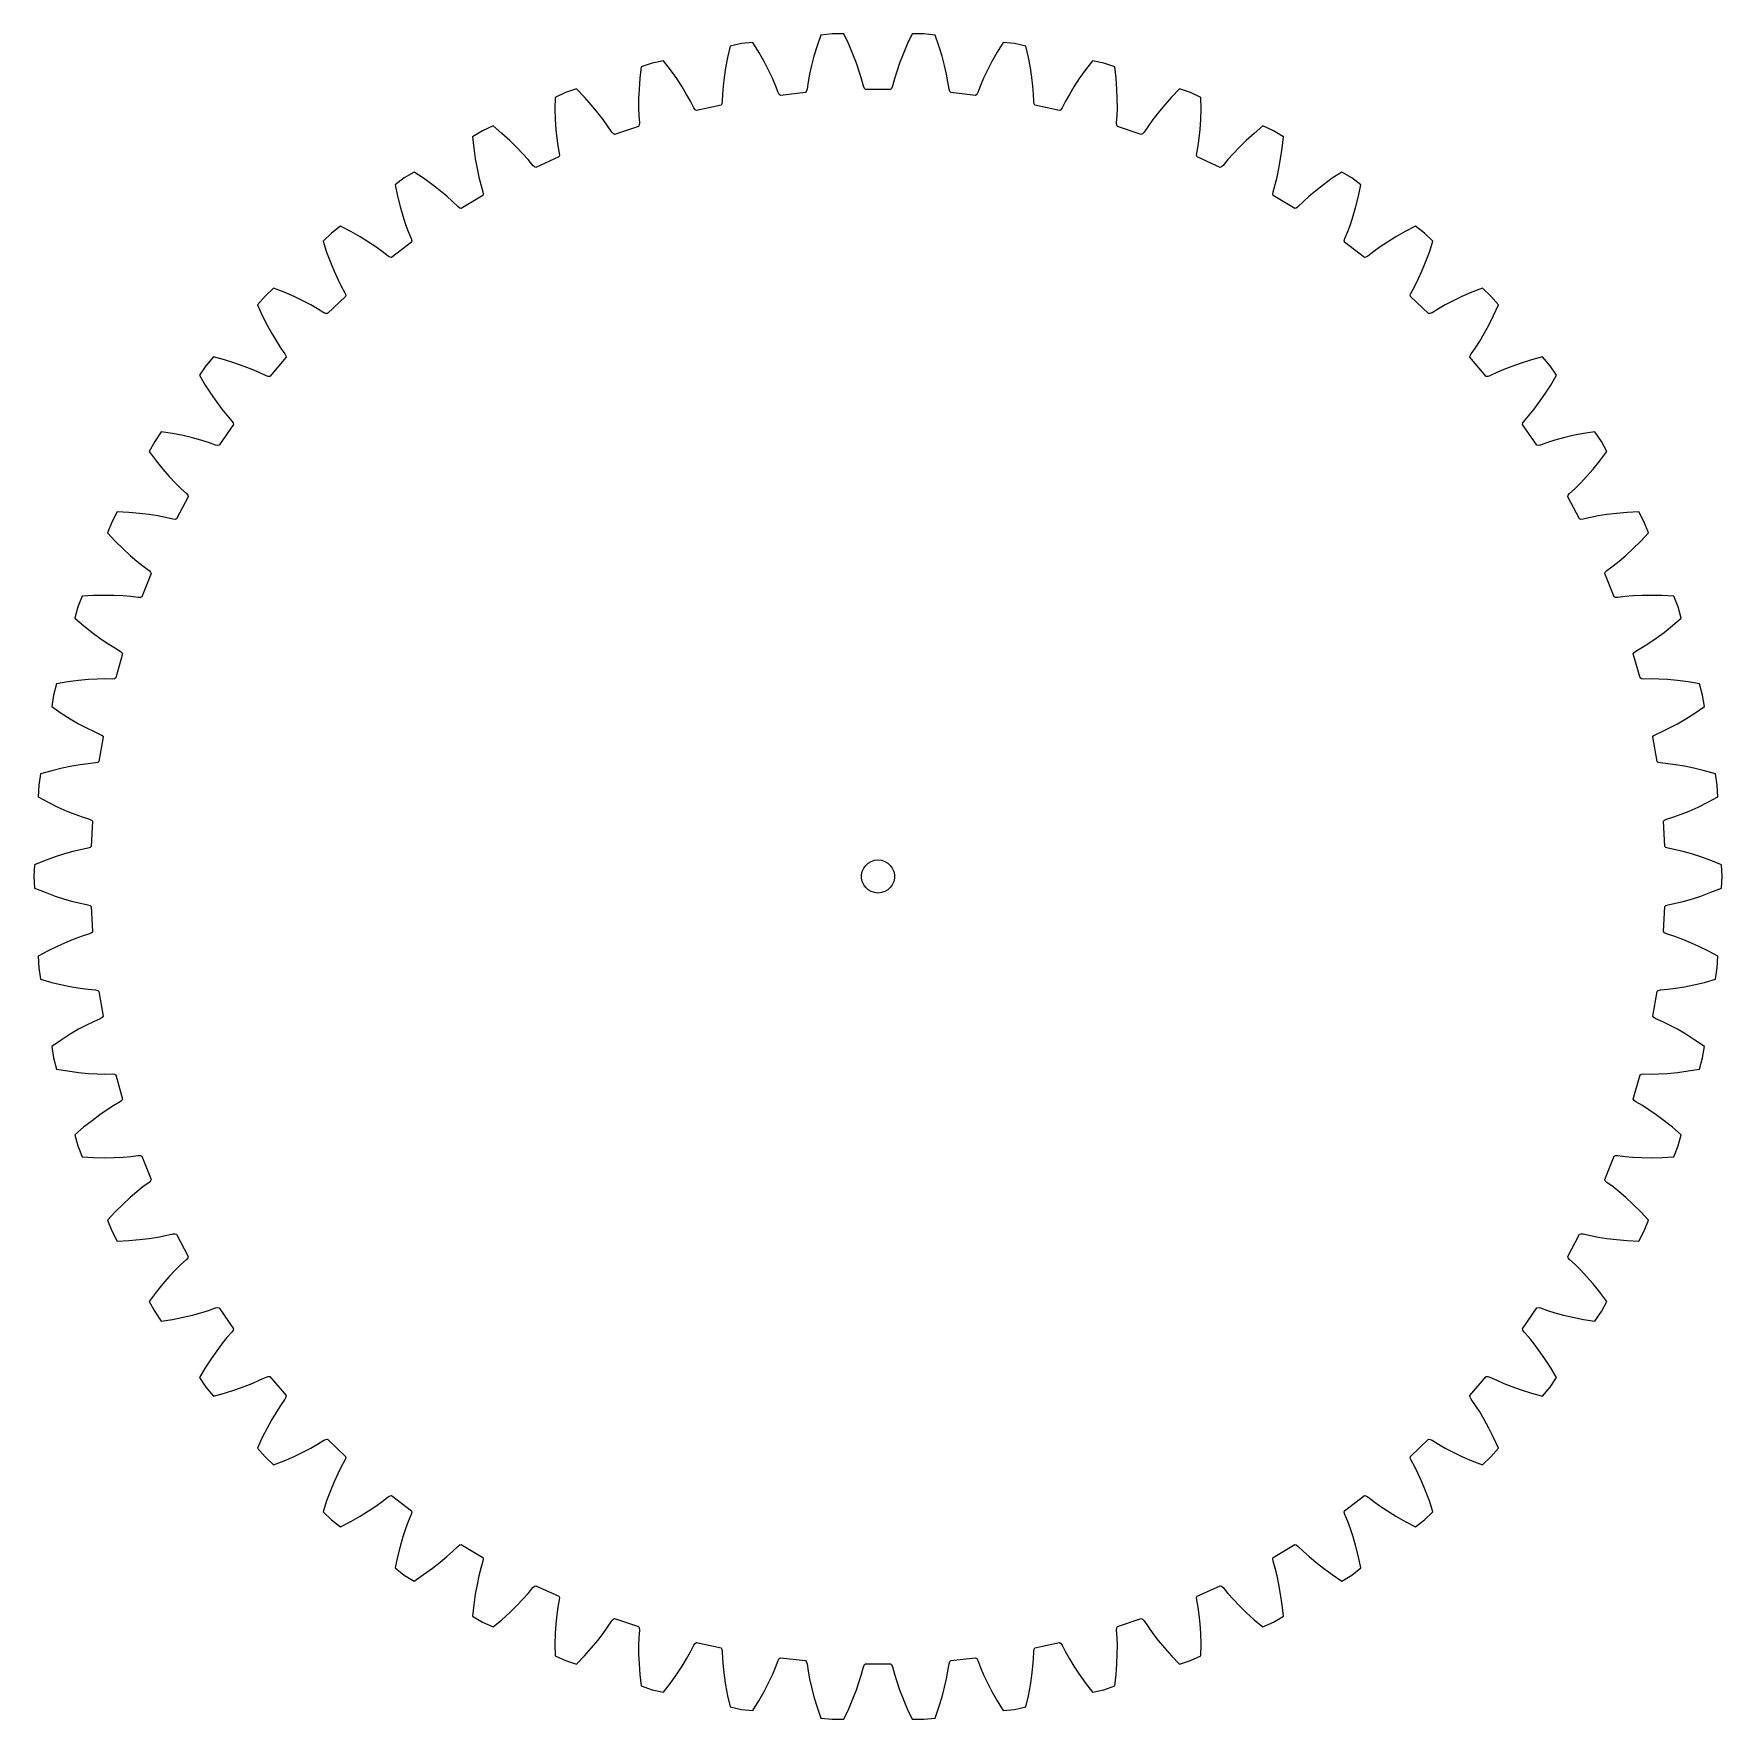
# Model space of a CAD drawing. Extents: x 0 to 153, y 0 to 153.
import ezdxf

# ---------------------------------------------------------------- set-up
doc = ezdxf.new("R2010")
doc.units = 0

msp = doc.modelspace()

# ---------------------------------------------------------------- linework, layer by layer
for p, q in [((63.01, 151.44), (62.78, 150.43)), ((64.04, 151.67), (63.01, 151.44)), ((65.08, 151.78), (64.04, 151.67)), ((65.62, 150.9), (65.08, 151.78)), ((70.88, 151.47), (70.6, 150.53)), ((71.21, 152.45), (70.88, 151.47)), ((72.26, 152.56), (71.21, 152.45)), ((73.31, 152.56), (72.26, 152.56)), ((73.75, 151.62), (73.31, 152.56)), ((74.13, 150.73), (73.75, 151.62)), ((79.04, 151.62), (78.66, 150.73)), ((79.48, 152.56), (79.04, 151.62)), ((80.53, 152.56), (79.48, 152.56)), ((81.57, 152.45), (80.53, 152.56)), ((81.91, 151.47), (81.57, 152.45)), ((82.19, 150.53), (81.91, 151.47)), ((87.71, 151.78), (87.17, 150.9)), ((88.75, 151.67), (87.71, 151.78)), ((89.78, 151.44), (88.75, 151.67)), ((90.01, 150.43), (89.78, 151.44)), ((55.96, 149.89), (54.96, 149.56)), ((56.98, 150.12), (55.96, 149.89)), ((57.61, 149.29), (56.98, 150.12)), ((62.78, 150.43), (62.6, 149.47)), ((66.09, 150.04), (65.62, 150.9)), ((66.5, 149.26), (66.09, 150.04)), ((70.6, 150.53), (70.37, 149.68)), ((74.45, 149.9), (74.13, 150.73)), ((74.7, 149.15), (74.45, 149.9)), ((78.34, 149.9), (78.09, 149.15)), ((78.66, 150.73), (78.34, 149.9)), ((82.42, 149.68), (82.19, 150.53)), ((86.69, 150.04), (86.29, 149.26)), ((87.17, 150.9), (86.69, 150.04)), ((90.19, 149.47), (90.01, 150.43)), ((95.81, 150.12), (95.17, 149.29)), ((96.83, 149.89), (95.81, 150.12)), ((97.83, 149.56), (96.83, 149.89)), ((54.84, 148.53), (54.77, 147.55)), ((54.96, 149.56), (54.84, 148.53)), ((58.18, 148.5), (57.61, 149.29)), ((58.67, 147.76), (58.18, 148.5)), ((62.47, 148.6), (62.38, 147.81)), ((62.6, 149.47), (62.47, 148.6)), ((66.84, 148.54), (66.5, 149.26)), ((67.11, 147.89), (66.84, 148.54)), ((70.07, 148.21), (69.97, 147.54)), ((70.2, 148.9), (70.07, 148.21)), ((70.37, 149.68), (70.2, 148.9)), ((74.91, 148.48), (74.7, 149.15)), ((75.08, 147.82), (74.91, 148.48)), ((77.88, 148.48), (77.71, 147.82)), ((78.09, 149.15), (77.88, 148.48)), ((82.59, 148.9), (82.42, 149.68)), ((82.72, 148.21), (82.59, 148.9)), ((82.82, 147.54), (82.72, 148.21)), ((85.95, 148.54), (85.68, 147.89)), ((86.29, 149.26), (85.95, 148.54)), ((90.32, 148.6), (90.19, 149.47)), ((90.41, 147.81), (90.32, 148.6)), ((94.61, 148.5), (94.12, 147.76)), ((95.17, 149.29), (94.61, 148.5)), ((97.94, 148.53), (97.83, 149.56)), ((98.02, 147.55), (97.94, 148.53)), ((47.17, 146.81), (47.16, 145.77)), ((48.12, 147.25), (47.17, 146.81)), ((49.11, 147.59), (48.12, 147.25)), ((49.83, 146.84), (49.11, 147.59)), ((50.48, 146.11), (49.83, 146.84)), ((54.77, 147.55), (54.73, 146.67)), ((59.08, 147.08), (58.67, 147.76)), ((59.42, 146.47), (59.08, 147.08)), ((62.33, 147.11), (62.3, 146.43)), ((62.38, 147.81), (62.33, 147.11)), ((67.35, 147.25), (67.11, 147.89)), ((67.46, 147.07), (67.35, 147.25)), ((67.56, 146.99), (67.46, 147.07)), ((69.82, 147.24), (67.56, 146.99)), ((69.9, 147.34), (69.82, 147.24)), ((69.97, 147.54), (69.9, 147.34)), ((75.16, 147.62), (75.08, 147.82)), ((75.26, 147.53), (75.16, 147.62)), ((77.53, 147.53), (75.26, 147.53)), ((77.62, 147.62), (77.53, 147.53)), ((77.71, 147.82), (77.62, 147.62)), ((82.88, 147.34), (82.82, 147.54)), ((82.97, 147.24), (82.88, 147.34)), ((85.23, 146.99), (82.97, 147.24)), ((85.33, 147.07), (85.23, 146.99)), ((85.43, 147.25), (85.33, 147.07)), ((85.68, 147.89), (85.43, 147.25)), ((90.46, 147.11), (90.41, 147.81)), ((90.49, 146.43), (90.46, 147.11)), ((93.71, 147.08), (93.37, 146.47)), ((94.12, 147.76), (93.71, 147.08)), ((98.05, 146.67), (98.02, 147.55)), ((102.96, 146.84), (102.31, 146.11)), ((103.68, 147.59), (102.96, 146.84)), ((104.67, 147.25), (103.68, 147.59)), ((105.62, 146.81), (104.67, 147.25)), ((105.63, 145.77), (105.62, 146.81)), ((47.16, 145.77), (47.19, 144.8)), ((51.04, 145.42), (50.48, 146.11)), ((51.53, 144.79), (51.04, 145.42)), ((54.73, 146.67), (54.73, 145.87)), ((54.73, 145.87), (54.75, 145.17)), ((54.75, 145.17), (54.8, 144.49)), ((59.73, 145.86), (59.42, 146.47)), ((59.86, 145.69), (59.73, 145.86)), ((59.97, 145.62), (59.86, 145.69)), ((62.19, 146.11), (59.97, 145.62)), ((62.26, 146.22), (62.19, 146.11)), ((62.3, 146.43), (62.26, 146.22)), ((90.53, 146.22), (90.49, 146.43)), ((90.6, 146.11), (90.53, 146.22)), ((92.82, 145.62), (90.6, 146.11)), ((92.93, 145.69), (92.82, 145.62)), ((93.05, 145.86), (92.93, 145.69)), ((93.37, 146.47), (93.05, 145.86)), ((97.99, 144.49), (98.04, 145.17)), ((98.04, 145.17), (98.06, 145.87)), ((98.06, 145.87), (98.05, 146.67)), ((101.75, 145.42), (101.26, 144.79)), ((102.31, 146.11), (101.75, 145.42)), ((105.6, 144.8), (105.63, 145.77)), ((40.61, 143.78), (39.71, 143.24)), ((41.56, 144.22), (40.61, 143.78)), ((42.36, 143.55), (41.56, 144.22)), ((47.19, 144.8), (47.25, 143.91)), ((47.25, 143.91), (47.33, 143.12)), ((51.93, 144.22), (51.53, 144.79)), ((52.31, 143.65), (51.93, 144.22)), ((52.45, 143.5), (52.31, 143.65)), ((54.72, 144.17), (52.56, 143.44)), ((54.78, 144.28), (54.72, 144.17)), ((54.8, 144.49), (54.78, 144.28)), ((98.01, 144.28), (97.99, 144.49)), ((98.07, 144.17), (98.01, 144.28)), ((100.22, 143.44), (98.07, 144.17)), ((100.48, 143.65), (100.34, 143.5)), ((100.86, 144.22), (100.48, 143.65)), ((101.26, 144.79), (100.86, 144.22)), ((105.46, 143.12), (105.54, 143.91)), ((105.54, 143.91), (105.6, 144.8)), ((111.23, 144.22), (110.43, 143.55)), ((112.18, 143.78), (111.23, 144.22)), ((113.08, 143.24), (112.18, 143.78)), ((39.71, 143.24), (39.82, 142.2)), ((39.82, 142.2), (39.95, 141.24)), ((43.08, 142.89), (42.36, 143.55)), ((43.72, 142.28), (43.08, 142.89)), ((44.26, 141.7), (43.72, 142.28)), ((47.33, 143.12), (47.43, 142.43)), ((47.43, 142.43), (47.55, 141.76)), ((52.56, 143.44), (52.45, 143.5)), ((100.34, 143.5), (100.22, 143.44)), ((105.24, 141.76), (105.36, 142.43)), ((105.36, 142.43), (105.46, 143.12)), ((109.07, 142.28), (108.52, 141.7)), ((109.71, 142.89), (109.07, 142.28)), ((110.43, 143.55), (109.71, 142.89)), ((112.83, 141.24), (112.97, 142.2)), ((112.97, 142.2), (113.08, 143.24)), ((39.95, 141.24), (40.11, 140.37)), ((44.73, 141.18), (44.26, 141.7)), ((45.17, 140.65), (44.73, 141.18)), ((45.32, 140.51), (45.17, 140.65)), ((47.51, 141.43), (45.44, 140.47)), ((47.56, 141.55), (47.51, 141.43)), ((47.55, 141.76), (47.56, 141.55)), ((105.23, 141.55), (105.24, 141.76)), ((105.28, 141.43), (105.23, 141.55)), ((107.35, 140.47), (105.28, 141.43)), ((107.62, 140.65), (107.47, 140.51)), ((108.06, 141.18), (107.62, 140.65)), ((108.52, 141.7), (108.06, 141.18)), ((112.68, 140.37), (112.83, 141.24)), ((33.52, 139.51), (32.69, 138.88)), ((34.42, 140.05), (33.52, 139.51)), ((35.28, 139.48), (34.42, 140.05)), ((36.07, 138.9), (35.28, 139.48)), ((40.11, 140.37), (40.28, 139.59)), ((40.28, 139.59), (40.45, 138.91)), ((45.44, 140.47), (45.32, 140.51)), ((107.47, 140.51), (107.35, 140.47)), ((112.34, 138.91), (112.51, 139.59)), ((112.51, 139.59), (112.68, 140.37)), ((117.5, 139.48), (116.71, 138.9)), ((118.37, 140.05), (117.5, 139.48)), ((119.27, 139.51), (118.37, 140.05)), ((120.1, 138.88), (119.27, 139.51)), ((32.69, 138.88), (32.91, 137.86)), ((32.91, 137.86), (33.15, 136.92)), ((36.77, 138.36), (36.07, 138.9)), ((37.38, 137.85), (36.77, 138.36)), ((37.9, 137.37), (37.38, 137.85)), ((40.64, 137.92), (38.68, 136.75)), ((40.45, 138.91), (40.64, 138.25)), ((40.64, 138.25), (40.67, 138.05)), ((40.67, 138.05), (40.64, 137.92)), ((112.12, 138.05), (112.15, 138.25)), ((112.15, 137.92), (112.12, 138.05)), ((112.15, 138.25), (112.34, 138.91)), ((114.1, 136.75), (112.15, 137.92)), ((115.41, 137.85), (114.89, 137.37)), ((116.02, 138.36), (115.41, 137.85)), ((116.71, 138.9), (116.02, 138.36)), ((119.64, 136.92), (119.88, 137.86)), ((119.88, 137.86), (120.1, 138.88)), ((33.15, 136.92), (33.39, 136.07)), ((33.39, 136.07), (33.64, 135.31)), ((38.39, 136.9), (37.9, 137.37)), ((38.56, 136.78), (38.39, 136.9)), ((38.68, 136.75), (38.56, 136.78)), ((114.23, 136.78), (114.1, 136.75)), ((114.4, 136.9), (114.23, 136.78)), ((114.89, 137.37), (114.4, 136.9)), ((119.15, 135.31), (119.4, 136.07)), ((119.4, 136.07), (119.64, 136.92)), ((26.94, 134.51), (26.18, 133.79)), ((27.77, 135.14), (26.94, 134.51)), ((28.69, 134.66), (27.77, 135.14)), ((29.54, 134.18), (28.69, 134.66)), ((33.64, 135.31), (33.89, 134.66)), ((33.89, 134.66), (34.15, 134.02)), ((118.64, 134.02), (118.9, 134.66)), ((118.9, 134.66), (119.15, 135.31)), ((124.1, 134.66), (123.25, 134.18)), ((125.02, 135.14), (124.1, 134.66)), ((125.85, 134.51), (125.02, 135.14)), ((126.61, 133.79), (125.85, 134.51)), ((26.18, 133.79), (26.5, 132.8)), ((30.29, 133.71), (29.54, 134.18)), ((30.95, 133.27), (30.29, 133.71)), ((31.52, 132.85), (30.95, 133.27)), ((34.18, 133.69), (32.37, 132.32)), ((34.15, 134.02), (34.2, 133.82)), ((34.2, 133.82), (34.18, 133.69)), ((118.59, 133.82), (118.64, 134.02)), ((118.61, 133.69), (118.59, 133.82)), ((120.42, 132.32), (118.61, 133.69)), ((121.84, 133.27), (121.27, 132.85)), ((122.5, 133.71), (121.84, 133.27)), ((123.25, 134.18), (122.5, 133.71)), ((126.29, 132.8), (126.61, 133.79)), ((26.5, 132.8), (26.84, 131.89)), ((26.84, 131.89), (27.18, 131.07)), ((32.06, 132.43), (31.52, 132.85)), ((32.24, 132.33), (32.06, 132.43)), ((32.37, 132.32), (32.24, 132.33)), ((120.55, 132.33), (120.42, 132.32)), ((120.73, 132.43), (120.55, 132.33)), ((121.27, 132.85), (120.73, 132.43)), ((125.61, 131.07), (125.95, 131.89)), ((125.95, 131.89), (126.29, 132.8)), ((27.18, 131.07), (27.51, 130.35)), ((27.51, 130.35), (27.83, 129.72)), ((124.96, 129.72), (125.28, 130.35)), ((125.28, 130.35), (125.61, 131.07)), ((20.93, 128.82), (20.25, 128.02)), ((21.69, 129.54), (20.93, 128.82)), ((22.66, 129.16), (21.69, 129.54)), ((23.56, 128.77), (22.66, 129.16)), ((24.35, 128.39), (23.56, 128.77)), ((25.06, 128.02), (24.35, 128.39)), ((28.22, 128.79), (26.57, 127.23)), ((27.83, 129.72), (28.16, 129.12)), ((28.16, 129.12), (28.23, 128.92)), ((28.23, 128.92), (28.22, 128.79)), ((124.56, 128.92), (124.63, 129.12)), ((124.57, 128.79), (124.56, 128.92)), ((126.22, 127.23), (124.57, 128.79)), ((124.63, 129.12), (124.96, 129.72)), ((128.43, 128.39), (127.73, 128.02)), ((129.23, 128.77), (128.43, 128.39)), ((130.13, 129.16), (129.23, 128.77)), ((131.09, 129.54), (130.13, 129.16)), ((131.86, 128.82), (131.09, 129.54)), ((132.54, 128.02), (131.86, 128.82)), ((20.25, 128.02), (20.68, 127.07)), ((20.68, 127.07), (21.12, 126.2)), ((25.67, 127.67), (25.06, 128.02)), ((26.25, 127.31), (25.67, 127.67)), ((26.44, 127.23), (26.25, 127.31)), ((26.57, 127.23), (26.44, 127.23)), ((126.35, 127.23), (126.22, 127.23)), ((126.54, 127.31), (126.35, 127.23)), ((127.12, 127.67), (126.54, 127.31)), ((127.73, 128.02), (127.12, 127.67)), ((131.67, 126.2), (132.1, 127.07)), ((132.1, 127.07), (132.54, 128.02)), ((21.12, 126.2), (21.55, 125.43)), ((21.55, 125.43), (21.95, 124.74)), ((130.84, 124.74), (131.24, 125.43)), ((131.24, 125.43), (131.67, 126.2)), ((21.95, 124.74), (22.33, 124.15)), ((22.33, 124.15), (22.73, 123.59)), ((130.06, 123.59), (130.45, 124.15)), ((130.45, 124.15), (130.84, 124.74)), ((15.58, 122.51), (14.99, 121.65)), ((16.26, 123.31), (15.58, 122.51)), ((17.26, 123.04), (16.26, 123.31)), ((18.19, 122.75), (17.26, 123.04)), ((19.03, 122.46), (18.19, 122.75)), ((19.76, 122.17), (19.03, 122.46)), ((22.83, 123.28), (21.35, 121.54)), ((22.73, 123.59), (22.82, 123.41)), ((22.82, 123.41), (22.83, 123.28)), ((129.96, 123.28), (129.97, 123.41)), ((131.44, 121.54), (129.96, 123.28)), ((129.97, 123.41), (130.06, 123.59)), ((133.76, 122.46), (133.02, 122.17)), ((134.6, 122.75), (133.76, 122.46)), ((135.53, 123.04), (134.6, 122.75)), ((136.53, 123.31), (135.53, 123.04)), ((137.21, 122.51), (136.53, 123.31)), ((137.8, 121.65), (137.21, 122.51)), ((14.99, 121.65), (15.52, 120.75)), ((15.52, 120.75), (16.05, 119.93)), ((20.41, 121.89), (19.76, 122.17)), ((21.02, 121.59), (20.41, 121.89)), ((21.22, 121.53), (21.02, 121.59)), ((21.35, 121.54), (21.22, 121.53)), ((131.57, 121.53), (131.44, 121.54)), ((131.76, 121.59), (131.57, 121.53)), ((132.38, 121.89), (131.76, 121.59)), ((133.02, 122.17), (132.38, 121.89)), ((136.74, 119.93), (137.27, 120.75)), ((137.27, 120.75), (137.8, 121.65)), ((16.05, 119.93), (16.56, 119.21)), ((16.56, 119.21), (17.03, 118.57)), ((135.76, 118.57), (136.23, 119.21)), ((136.23, 119.21), (136.74, 119.93)), ((17.03, 118.57), (17.48, 118.03)), ((17.48, 118.03), (17.92, 117.51)), ((134.86, 117.51), (135.31, 118.03)), ((135.31, 118.03), (135.76, 118.57)), ((11.52, 116.54), (10.94, 115.67)), ((12.55, 116.37), (11.52, 116.54)), ((13.51, 116.19), (12.55, 116.37)), ((14.37, 115.98), (13.51, 116.19)), ((18.06, 117.21), (16.78, 115.33)), ((17.92, 117.51), (18.04, 117.34)), ((18.04, 117.34), (18.06, 117.21)), ((134.73, 117.21), (134.75, 117.34)), ((136.01, 115.33), (134.73, 117.21)), ((134.75, 117.34), (134.86, 117.51)), ((139.28, 116.19), (138.42, 115.98)), ((140.24, 116.37), (139.28, 116.19)), ((141.26, 116.54), (140.24, 116.37)), ((141.85, 115.67), (141.26, 116.54)), ((10.94, 115.67), (10.44, 114.74)), ((10.44, 114.74), (11.07, 113.91)), ((15.13, 115.77), (14.37, 115.98)), ((15.81, 115.57), (15.13, 115.77)), ((16.45, 115.34), (15.81, 115.57)), ((16.65, 115.3), (16.45, 115.34)), ((16.78, 115.33), (16.65, 115.3)), ((136.13, 115.3), (136.01, 115.33)), ((136.34, 115.34), (136.13, 115.3)), ((136.98, 115.57), (136.34, 115.34)), ((137.65, 115.77), (136.98, 115.57)), ((138.42, 115.98), (137.65, 115.77)), ((141.72, 113.91), (142.35, 114.74)), ((142.35, 114.74), (141.85, 115.67)), ((11.07, 113.91), (11.68, 113.15)), ((11.68, 113.15), (12.26, 112.49)), ((140.52, 112.49), (141.11, 113.15)), ((141.11, 113.15), (141.72, 113.91)), ((12.26, 112.49), (12.81, 111.91)), ((12.81, 111.91), (13.31, 111.41)), ((139.48, 111.41), (139.98, 111.91)), ((139.98, 111.91), (140.52, 112.49)), ((13.98, 110.66), (12.91, 108.65)), ((13.31, 111.41), (13.81, 110.95)), ((13.81, 110.95), (13.94, 110.79)), ((13.94, 110.79), (13.98, 110.66)), ((138.81, 110.66), (138.85, 110.79)), ((139.88, 108.65), (138.81, 110.66)), ((138.85, 110.79), (138.98, 110.95)), ((138.98, 110.95), (139.48, 111.41)), ((7.55, 109.29), (7.06, 108.36)), ((8.59, 109.24), (7.55, 109.29)), ((9.56, 109.15), (8.59, 109.24)), ((10.44, 109.04), (9.56, 109.15)), ((11.22, 108.92), (10.44, 109.04)), ((11.91, 108.78), (11.22, 108.92)), ((12.58, 108.63), (11.91, 108.78)), ((12.79, 108.61), (12.58, 108.63)), ((12.91, 108.65), (12.79, 108.61)), ((140, 108.61), (139.88, 108.65)), ((140.21, 108.63), (140, 108.61)), ((140.88, 108.78), (140.21, 108.63)), ((141.56, 108.92), (140.88, 108.78)), ((142.35, 109.04), (141.56, 108.92)), ((143.23, 109.15), (142.35, 109.04)), ((144.2, 109.24), (143.23, 109.15)), ((145.24, 109.29), (144.2, 109.24)), ((145.73, 108.36), (145.24, 109.29)), ((7.06, 108.36), (6.67, 107.38)), ((6.67, 107.38), (7.38, 106.63)), ((145.41, 106.63), (146.12, 107.38)), ((146.12, 107.38), (145.73, 108.36)), ((7.38, 106.63), (8.08, 105.94)), ((8.08, 105.94), (8.73, 105.34)), ((144.06, 105.34), (144.71, 105.94)), ((144.71, 105.94), (145.41, 106.63)), ((8.73, 105.34), (9.33, 104.82)), ((9.33, 104.82), (9.88, 104.39)), ((9.88, 104.39), (10.43, 103.98)), ((10.43, 103.98), (10.57, 103.83)), ((142.21, 103.83), (142.36, 103.98)), ((142.36, 103.98), (142.91, 104.39)), ((142.91, 104.39), (143.46, 104.82)), ((143.46, 104.82), (144.06, 105.34)), ((10.62, 103.71), (9.78, 101.6)), ((10.57, 103.83), (10.62, 103.71)), ((142.16, 103.71), (142.21, 103.83)), ((143.01, 101.6), (142.16, 103.71)), ((4.39, 101.65), (4, 100.68)), ((5.42, 101.71), (4.39, 101.65)), ((6.4, 101.73), (5.42, 101.71)), ((7.28, 101.72), (6.4, 101.73)), ((8.08, 101.68), (7.28, 101.72)), ((8.78, 101.62), (8.08, 101.68)), ((9.46, 101.54), (8.78, 101.62)), ((9.66, 101.55), (9.46, 101.54)), ((9.78, 101.6), (9.66, 101.55)), ((143.13, 101.55), (143.01, 101.6)), ((143.33, 101.54), (143.13, 101.55)), ((144.01, 101.62), (143.33, 101.54)), ((144.71, 101.68), (144.01, 101.62)), ((145.5, 101.72), (144.71, 101.68)), ((146.39, 101.73), (145.5, 101.72)), ((147.36, 101.71), (146.39, 101.73)), ((148.4, 101.65), (147.36, 101.71)), ((148.79, 100.68), (148.4, 101.65)), ((4, 100.68), (3.72, 99.66)), ((3.72, 99.66), (4.51, 98.99)), ((148.28, 98.99), (149.07, 99.66)), ((149.07, 99.66), (148.79, 100.68)), ((4.51, 98.99), (5.27, 98.38)), ((5.27, 98.38), (5.98, 97.85)), ((5.98, 97.85), (6.64, 97.41)), ((146.15, 97.41), (146.81, 97.85)), ((146.81, 97.85), (147.52, 98.38)), ((147.52, 98.38), (148.28, 98.99)), ((6.64, 97.41), (7.23, 97.03)), ((7.23, 97.03), (7.82, 96.69)), ((8.04, 96.44), (7.44, 94.25)), ((7.82, 96.69), (7.98, 96.55)), ((7.98, 96.55), (8.04, 96.44)), ((144.74, 96.44), (144.81, 96.55)), ((145.35, 94.25), (144.74, 96.44)), ((144.81, 96.55), (144.97, 96.69)), ((144.97, 96.69), (145.56, 97.03)), ((145.56, 97.03), (146.15, 97.41)), ((2.07, 93.72), (1.79, 92.7)), ((3.09, 93.89), (2.07, 93.72)), ((4.06, 94.02), (3.09, 93.89)), ((4.94, 94.1), (4.06, 94.02)), ((5.73, 94.15), (4.94, 94.1)), ((6.43, 94.16), (5.73, 94.15)), ((7.12, 94.15), (6.43, 94.16)), ((7.32, 94.18), (7.12, 94.15)), ((7.44, 94.25), (7.32, 94.18)), ((145.47, 94.18), (145.35, 94.25)), ((145.67, 94.15), (145.47, 94.18)), ((146.35, 94.16), (145.67, 94.15)), ((147.06, 94.15), (146.35, 94.16)), ((147.85, 94.1), (147.06, 94.15)), ((148.73, 94.02), (147.85, 94.1)), ((149.7, 93.89), (148.73, 94.02)), ((150.72, 93.72), (149.7, 93.89)), ((151, 92.7), (150.72, 93.72)), ((1.79, 92.7), (1.62, 91.67)), ((151.17, 91.67), (151, 92.7)), ((1.62, 91.67), (2.47, 91.08)), ((2.47, 91.08), (3.3, 90.56)), ((3.3, 90.56), (4.06, 90.11)), ((148.73, 90.11), (149.49, 90.56)), ((149.49, 90.56), (150.32, 91.08)), ((150.32, 91.08), (151.17, 91.67)), ((4.06, 90.11), (4.76, 89.74)), ((4.76, 89.74), (5.39, 89.43)), ((5.39, 89.43), (6.02, 89.15)), ((6.27, 88.93), (5.9, 86.69)), ((6.02, 89.15), (6.19, 89.04)), ((6.19, 89.04), (6.27, 88.93)), ((146.52, 88.93), (146.6, 89.04)), ((146.89, 86.69), (146.52, 88.93)), ((146.6, 89.04), (146.77, 89.15)), ((146.77, 89.15), (147.4, 89.43)), ((147.4, 89.43), (148.03, 89.74)), ((148.03, 89.74), (148.73, 90.11)), ((0.62, 85.58), (0.45, 84.54)), ((1.62, 85.86), (0.62, 85.58)), ((2.57, 86.09), (1.62, 85.86)), ((3.43, 86.27), (2.57, 86.09)), ((4.21, 86.4), (3.43, 86.27)), ((4.91, 86.49), (4.21, 86.4)), ((5.59, 86.56), (4.91, 86.49)), ((5.79, 86.61), (5.59, 86.56)), ((5.9, 86.69), (5.79, 86.61)), ((147, 86.61), (146.89, 86.69)), ((147.2, 86.56), (147, 86.61)), ((147.88, 86.49), (147.2, 86.56)), ((148.57, 86.4), (147.88, 86.49)), ((149.36, 86.27), (148.57, 86.4)), ((150.22, 86.09), (149.36, 86.27)), ((151.17, 85.86), (150.22, 86.09)), ((152.17, 85.58), (151.17, 85.86)), ((152.34, 84.54), (152.17, 85.58)), ((0.45, 84.54), (0.39, 83.49)), ((152.4, 83.49), (152.34, 84.54)), ((0.39, 83.49), (1.31, 83)), ((1.31, 83), (2.18, 82.57)), ((2.18, 82.57), (2.99, 82.21)), ((149.8, 82.21), (150.61, 82.57)), ((150.61, 82.57), (151.48, 83)), ((151.48, 83), (152.4, 83.49)), ((2.99, 82.21), (3.73, 81.92)), ((3.73, 81.92), (4.39, 81.68)), ((4.39, 81.68), (5.04, 81.47)), ((5.04, 81.47), (5.22, 81.37)), ((5.31, 81.28), (5.19, 79)), ((5.22, 81.37), (5.31, 81.28)), ((147.48, 81.28), (147.57, 81.37)), ((147.6, 79), (147.48, 81.28)), ((147.57, 81.37), (147.75, 81.47)), ((147.75, 81.47), (148.4, 81.68)), ((148.4, 81.68), (149.06, 81.92)), ((149.06, 81.92), (149.8, 82.21)), ((1.94, 78.05), (1.02, 77.72)), ((2.78, 78.32), (1.94, 78.05)), ((3.54, 78.54), (2.78, 78.32)), ((4.23, 78.71), (3.54, 78.54)), ((4.9, 78.84), (4.23, 78.71)), ((5.09, 78.92), (4.9, 78.84)), ((5.19, 79), (5.09, 78.92)), ((147.7, 78.92), (147.6, 79)), ((147.89, 78.84), (147.7, 78.92)), ((148.56, 78.71), (147.89, 78.84)), ((149.25, 78.54), (148.56, 78.71)), ((150.01, 78.32), (149.25, 78.54)), ((150.85, 78.05), (150.01, 78.32)), ((151.77, 77.72), (150.85, 78.05)), ((0.06, 77.33), (0, 76.28)), ((1.02, 77.72), (0.06, 77.33)), ((74.9, 76.44), (74.97, 76.75)), ((74.9, 76.13), (74.9, 76.44)), ((74.97, 76.75), (75.1, 77.03)), ((75.1, 77.03), (75.28, 77.29)), ((75.28, 77.29), (75.51, 77.5)), ((75.51, 77.5), (75.78, 77.65)), ((75.78, 77.65), (76.08, 77.75)), ((76.08, 77.75), (76.39, 77.78)), ((76.39, 77.78), (76.71, 77.75)), ((76.71, 77.75), (77, 77.65)), ((77, 77.65), (77.28, 77.5)), ((77.28, 77.5), (77.51, 77.29)), ((77.51, 77.29), (77.69, 77.03)), ((77.69, 77.03), (77.82, 76.75)), ((77.82, 76.75), (77.89, 76.44)), ((77.89, 76.44), (77.89, 76.13)), ((152.73, 77.33), (151.77, 77.72)), ((152.79, 76.28), (152.73, 77.33)), ((0, 76.28), (0.06, 75.23)), ((0.06, 75.23), (1.02, 74.85)), ((74.97, 75.82), (74.9, 76.13)), ((75.1, 75.53), (74.97, 75.82)), ((75.28, 75.28), (75.1, 75.53)), ((75.51, 75.07), (75.28, 75.28)), ((75.78, 74.91), (75.51, 75.07)), ((76.08, 74.82), (75.78, 74.91)), ((77, 74.91), (76.71, 74.82)), ((77.28, 75.07), (77, 74.91)), ((77.51, 75.28), (77.28, 75.07)), ((77.69, 75.53), (77.51, 75.28)), ((77.82, 75.82), (77.69, 75.53)), ((77.89, 76.13), (77.82, 75.82)), ((151.77, 74.85), (152.73, 75.23)), ((152.73, 75.23), (152.79, 76.28)), ((1.02, 74.85), (1.94, 74.51)), ((1.94, 74.51), (2.78, 74.24)), ((2.78, 74.24), (3.54, 74.03)), ((3.54, 74.03), (4.23, 73.86)), ((4.23, 73.86), (4.9, 73.72)), ((4.9, 73.72), (5.09, 73.65)), ((5.09, 73.65), (5.19, 73.56)), ((5.19, 73.56), (5.31, 71.29)), ((76.39, 74.78), (76.08, 74.82)), ((76.71, 74.82), (76.39, 74.78)), ((147.48, 71.29), (147.6, 73.56)), ((147.6, 73.56), (147.7, 73.65)), ((147.7, 73.65), (147.89, 73.72)), ((147.89, 73.72), (148.56, 73.86)), ((148.56, 73.86), (149.25, 74.03)), ((149.25, 74.03), (150.01, 74.24)), ((150.01, 74.24), (150.85, 74.51)), ((150.85, 74.51), (151.77, 74.85)), ((2.99, 70.35), (2.18, 69.99)), ((3.73, 70.65), (2.99, 70.35)), ((4.39, 70.89), (3.73, 70.65)), ((5.04, 71.1), (4.39, 70.89)), ((5.22, 71.19), (5.04, 71.1)), ((5.31, 71.29), (5.22, 71.19)), ((147.57, 71.19), (147.48, 71.29)), ((147.75, 71.1), (147.57, 71.19)), ((148.4, 70.89), (147.75, 71.1)), ((149.06, 70.65), (148.4, 70.89)), ((149.8, 70.35), (149.06, 70.65)), ((150.61, 69.99), (149.8, 70.35)), ((1.31, 69.56), (0.39, 69.07)), ((0.39, 69.07), (0.45, 68.02)), ((2.18, 69.99), (1.31, 69.56)), ((151.48, 69.56), (150.61, 69.99)), ((152.4, 69.07), (151.48, 69.56)), ((152.34, 68.02), (152.4, 69.07)), ((0.45, 68.02), (0.62, 66.99)), ((152.17, 66.99), (152.34, 68.02)), ((0.62, 66.99), (1.62, 66.7)), ((1.62, 66.7), (2.57, 66.47)), ((2.57, 66.47), (3.43, 66.29)), ((3.43, 66.29), (4.21, 66.16)), ((4.21, 66.16), (4.91, 66.07)), ((4.91, 66.07), (5.59, 66.01)), ((5.59, 66.01), (5.79, 65.95)), ((5.79, 65.95), (5.9, 65.88)), ((5.9, 65.88), (6.27, 63.63)), ((146.52, 63.63), (146.89, 65.88)), ((146.89, 65.88), (147, 65.95)), ((147, 65.95), (147.2, 66.01)), ((147.2, 66.01), (147.88, 66.07)), ((147.88, 66.07), (148.57, 66.16)), ((148.57, 66.16), (149.36, 66.29)), ((149.36, 66.29), (150.22, 66.47)), ((150.22, 66.47), (151.17, 66.7)), ((151.17, 66.7), (152.17, 66.99)), ((4.76, 62.83), (4.06, 62.45)), ((5.39, 63.13), (4.76, 62.83)), ((6.02, 63.41), (5.39, 63.13)), ((6.19, 63.53), (6.02, 63.41)), ((6.27, 63.63), (6.19, 63.53)), ((146.6, 63.53), (146.52, 63.63)), ((146.77, 63.41), (146.6, 63.53)), ((147.4, 63.13), (146.77, 63.41)), ((148.03, 62.83), (147.4, 63.13)), ((148.73, 62.45), (148.03, 62.83)), ((2.47, 61.48), (1.62, 60.9)), ((3.3, 62), (2.47, 61.48)), ((4.06, 62.45), (3.3, 62)), ((149.49, 62), (148.73, 62.45)), ((150.32, 61.48), (149.49, 62)), ((151.17, 60.9), (150.32, 61.48)), ((1.62, 60.9), (1.79, 59.86)), ((1.79, 59.86), (2.07, 58.85)), ((150.72, 58.85), (151, 59.86)), ((151, 59.86), (151.17, 60.9)), ((2.07, 58.85), (3.09, 58.68)), ((3.09, 58.68), (4.06, 58.55)), ((4.06, 58.55), (4.94, 58.46)), ((4.94, 58.46), (5.73, 58.42)), ((5.73, 58.42), (6.43, 58.4)), ((6.43, 58.4), (7.12, 58.41)), ((7.12, 58.41), (7.32, 58.38)), ((7.32, 58.38), (7.44, 58.32)), ((7.44, 58.32), (8.04, 56.12)), ((144.74, 56.12), (145.35, 58.32)), ((145.35, 58.32), (145.47, 58.38)), ((145.47, 58.38), (145.67, 58.41)), ((145.67, 58.41), (146.35, 58.4)), ((146.35, 58.4), (147.06, 58.42)), ((147.06, 58.42), (147.85, 58.46)), ((147.85, 58.46), (148.73, 58.55)), ((148.73, 58.55), (149.7, 58.68)), ((149.7, 58.68), (150.72, 58.85)), ((6.64, 55.16), (5.98, 54.71)), ((7.23, 55.54), (6.64, 55.16)), ((7.82, 55.88), (7.23, 55.54)), ((7.98, 56.01), (7.82, 55.88)), ((8.04, 56.12), (7.98, 56.01)), ((144.81, 56.01), (144.74, 56.12)), ((144.97, 55.88), (144.81, 56.01)), ((145.56, 55.54), (144.97, 55.88)), ((146.15, 55.16), (145.56, 55.54)), ((146.81, 54.71), (146.15, 55.16)), ((4.51, 53.58), (3.72, 52.9)), ((5.27, 54.18), (4.51, 53.58)), ((5.98, 54.71), (5.27, 54.18)), ((147.52, 54.18), (146.81, 54.71)), ((148.28, 53.58), (147.52, 54.18)), ((149.07, 52.9), (148.28, 53.58)), ((3.72, 52.9), (4, 51.89)), ((148.79, 51.89), (149.07, 52.9)), ((4, 51.89), (4.39, 50.91)), ((4.39, 50.91), (5.42, 50.85)), ((5.42, 50.85), (6.4, 50.83)), ((6.4, 50.83), (7.28, 50.84)), ((7.28, 50.84), (8.08, 50.88)), ((8.08, 50.88), (8.78, 50.94)), ((8.78, 50.94), (9.46, 51.03)), ((9.46, 51.03), (9.66, 51.02)), ((9.66, 51.02), (9.78, 50.97)), ((9.78, 50.97), (10.62, 48.85)), ((142.16, 48.85), (143.01, 50.97)), ((143.01, 50.97), (143.13, 51.02)), ((143.13, 51.02), (143.33, 51.03)), ((143.33, 51.03), (144.01, 50.94)), ((144.01, 50.94), (144.71, 50.88)), ((144.71, 50.88), (145.5, 50.84)), ((145.5, 50.84), (146.39, 50.83)), ((146.39, 50.83), (147.36, 50.85)), ((147.36, 50.85), (148.4, 50.91)), ((148.4, 50.91), (148.79, 51.89)), ((9.33, 47.74), (8.73, 47.22)), ((9.88, 48.18), (9.33, 47.74)), ((10.43, 48.58), (9.88, 48.18)), ((10.57, 48.73), (10.43, 48.58)), ((10.62, 48.85), (10.57, 48.73)), ((142.21, 48.73), (142.16, 48.85)), ((142.36, 48.58), (142.21, 48.73)), ((142.91, 48.18), (142.36, 48.58)), ((143.46, 47.74), (142.91, 48.18)), ((144.06, 47.22), (143.46, 47.74)), ((7.38, 45.94), (6.67, 45.18)), ((8.08, 46.62), (7.38, 45.94)), ((8.73, 47.22), (8.08, 46.62)), ((144.71, 46.62), (144.06, 47.22)), ((145.41, 45.94), (144.71, 46.62)), ((146.12, 45.18), (145.41, 45.94)), ((6.67, 45.18), (7.06, 44.21)), ((145.73, 44.21), (146.12, 45.18)), ((7.06, 44.21), (7.55, 43.28)), ((7.55, 43.28), (8.59, 43.33)), ((8.59, 43.33), (9.56, 43.41)), ((9.56, 43.41), (10.44, 43.52)), ((10.44, 43.52), (11.22, 43.65)), ((11.22, 43.65), (11.91, 43.78)), ((11.91, 43.78), (12.58, 43.94)), ((12.58, 43.94), (12.79, 43.95)), ((12.79, 43.95), (12.91, 43.91)), ((12.91, 43.91), (13.98, 41.9)), ((138.81, 41.9), (139.88, 43.91)), ((139.88, 43.91), (140, 43.95)), ((140, 43.95), (140.21, 43.94)), ((140.21, 43.94), (140.88, 43.78)), ((140.88, 43.78), (141.56, 43.65)), ((141.56, 43.65), (142.35, 43.52)), ((142.35, 43.52), (143.23, 43.41)), ((143.23, 43.41), (144.2, 43.33)), ((144.2, 43.33), (145.24, 43.28)), ((145.24, 43.28), (145.73, 44.21)), ((13.81, 41.62), (13.31, 41.15)), ((13.94, 41.78), (13.81, 41.62)), ((13.98, 41.9), (13.94, 41.78)), ((138.85, 41.78), (138.81, 41.9)), ((138.98, 41.62), (138.85, 41.78)), ((139.48, 41.15), (138.98, 41.62)), ((12.26, 40.08), (11.68, 39.41)), ((12.81, 40.66), (12.26, 40.08)), ((13.31, 41.15), (12.81, 40.66)), ((139.98, 40.66), (139.48, 41.15)), ((140.52, 40.08), (139.98, 40.66)), ((141.11, 39.41), (140.52, 40.08)), ((11.07, 38.65), (10.44, 37.82)), ((11.68, 39.41), (11.07, 38.65)), ((141.72, 38.65), (141.11, 39.41)), ((142.35, 37.82), (141.72, 38.65)), ((10.44, 37.82), (10.94, 36.9)), ((10.94, 36.9), (11.52, 36.03)), ((14.37, 36.58), (15.13, 36.79)), ((15.13, 36.79), (15.81, 37)), ((15.81, 37), (16.45, 37.23)), ((16.45, 37.23), (16.65, 37.26)), ((16.65, 37.26), (16.78, 37.24)), ((16.78, 37.24), (18.06, 35.35)), ((134.73, 35.35), (136.01, 37.24)), ((136.01, 37.24), (136.13, 37.26)), ((136.13, 37.26), (136.34, 37.23)), ((136.34, 37.23), (136.98, 37)), ((136.98, 37), (137.65, 36.79)), ((137.65, 36.79), (138.42, 36.58)), ((141.26, 36.03), (141.85, 36.9)), ((141.85, 36.9), (142.35, 37.82)), ((11.52, 36.03), (12.55, 36.19)), ((12.55, 36.19), (13.51, 36.38)), ((13.51, 36.38), (14.37, 36.58)), ((18.04, 35.23), (17.92, 35.05)), ((18.06, 35.35), (18.04, 35.23)), ((134.75, 35.23), (134.73, 35.35)), ((134.86, 35.05), (134.75, 35.23)), ((138.42, 36.58), (139.28, 36.38)), ((139.28, 36.38), (140.24, 36.19)), ((140.24, 36.19), (141.26, 36.03)), ((17.03, 33.99), (16.56, 33.36)), ((17.48, 34.54), (17.03, 33.99)), ((17.92, 35.05), (17.48, 34.54)), ((135.31, 34.54), (134.86, 35.05)), ((135.76, 33.99), (135.31, 34.54)), ((136.23, 33.36), (135.76, 33.99)), ((16.05, 32.63), (15.52, 31.81)), ((16.56, 33.36), (16.05, 32.63)), ((136.74, 32.63), (136.23, 33.36)), ((137.27, 31.81), (136.74, 32.63)), ((15.52, 31.81), (14.99, 30.92)), ((14.99, 30.92), (15.58, 30.05)), ((19.76, 30.4), (20.41, 30.68)), ((20.41, 30.68), (21.02, 30.97)), ((21.02, 30.97), (21.22, 31.03)), ((21.22, 31.03), (21.35, 31.02)), ((21.35, 31.02), (22.83, 29.29)), ((129.96, 29.29), (131.44, 31.02)), ((131.44, 31.02), (131.57, 31.03)), ((131.57, 31.03), (131.76, 30.97)), ((131.76, 30.97), (132.38, 30.68)), ((132.38, 30.68), (133.02, 30.4)), ((137.21, 30.05), (137.8, 30.92)), ((137.8, 30.92), (137.27, 31.81)), ((15.58, 30.05), (16.26, 29.25)), ((16.26, 29.25), (17.26, 29.52)), ((17.26, 29.52), (18.19, 29.81)), ((18.19, 29.81), (19.03, 30.11)), ((19.03, 30.11), (19.76, 30.4)), ((22.82, 29.16), (22.73, 28.97)), ((22.83, 29.29), (22.82, 29.16)), ((129.97, 29.16), (129.96, 29.29)), ((130.06, 28.97), (129.97, 29.16)), ((133.02, 30.4), (133.76, 30.11)), ((133.76, 30.11), (134.6, 29.81)), ((134.6, 29.81), (135.53, 29.52)), ((135.53, 29.52), (136.53, 29.25)), ((136.53, 29.25), (137.21, 30.05)), ((21.95, 27.82), (21.55, 27.14)), ((22.33, 28.41), (21.95, 27.82)), ((22.73, 28.97), (22.33, 28.41)), ((130.45, 28.41), (130.06, 28.97)), ((130.84, 27.82), (130.45, 28.41)), ((131.24, 27.14), (130.84, 27.82)), ((21.12, 26.36), (20.68, 25.49)), ((21.55, 27.14), (21.12, 26.36)), ((131.67, 26.36), (131.24, 27.14)), ((132.1, 25.49), (131.67, 26.36)), ((20.68, 25.49), (20.25, 24.55)), ((20.25, 24.55), (20.93, 23.75)), ((24.35, 24.18), (25.06, 24.54)), ((25.06, 24.54), (25.67, 24.89)), ((25.67, 24.89), (26.25, 25.25)), ((26.25, 25.25), (26.44, 25.33)), ((26.44, 25.33), (26.57, 25.34)), ((26.57, 25.34), (28.22, 23.77)), ((124.57, 23.77), (126.22, 25.34)), ((126.22, 25.34), (126.35, 25.33)), ((126.35, 25.33), (126.54, 25.25)), ((126.54, 25.25), (127.12, 24.89)), ((127.12, 24.89), (127.73, 24.54)), ((127.73, 24.54), (128.43, 24.18)), ((131.86, 23.75), (132.54, 24.55)), ((132.54, 24.55), (132.1, 25.49)), ((20.93, 23.75), (21.69, 23.02)), ((21.69, 23.02), (22.66, 23.4)), ((22.66, 23.4), (23.56, 23.79)), ((23.56, 23.79), (24.35, 24.18)), ((28.16, 23.45), (27.83, 22.85)), ((28.23, 23.64), (28.16, 23.45)), ((28.22, 23.77), (28.23, 23.64)), ((124.56, 23.64), (124.57, 23.77)), ((124.63, 23.45), (124.56, 23.64)), ((124.96, 22.85), (124.63, 23.45)), ((128.43, 24.18), (129.23, 23.79)), ((129.23, 23.79), (130.13, 23.4)), ((130.13, 23.4), (131.09, 23.02)), ((131.09, 23.02), (131.86, 23.75)), ((27.18, 21.5), (26.84, 20.68)), ((27.51, 22.22), (27.18, 21.5)), ((27.83, 22.85), (27.51, 22.22)), ((125.28, 22.22), (124.96, 22.85)), ((125.61, 21.5), (125.28, 22.22)), ((125.95, 20.68), (125.61, 21.5)), ((26.84, 20.68), (26.5, 19.76)), ((31.52, 19.71), (32.06, 20.13)), ((32.06, 20.13), (32.24, 20.23)), ((32.24, 20.23), (32.37, 20.25)), ((32.37, 20.25), (34.18, 18.87)), ((118.61, 18.87), (120.42, 20.25)), ((120.42, 20.25), (120.55, 20.23)), ((120.55, 20.23), (120.73, 20.13)), ((120.73, 20.13), (121.27, 19.71)), ((126.29, 19.76), (125.95, 20.68)), ((26.5, 19.76), (26.18, 18.78)), ((26.18, 18.78), (26.94, 18.06)), ((28.69, 17.9), (29.54, 18.39)), ((29.54, 18.39), (30.29, 18.85)), ((30.29, 18.85), (30.95, 19.3)), ((30.95, 19.3), (31.52, 19.71)), ((34.15, 18.54), (33.89, 17.91)), ((34.2, 18.74), (34.15, 18.54)), ((34.18, 18.87), (34.2, 18.74)), ((118.59, 18.74), (118.61, 18.87)), ((118.64, 18.54), (118.59, 18.74)), ((118.9, 17.91), (118.64, 18.54)), ((121.27, 19.71), (121.84, 19.3)), ((121.84, 19.3), (122.5, 18.85)), ((122.5, 18.85), (123.25, 18.39)), ((123.25, 18.39), (124.1, 17.9)), ((125.85, 18.06), (126.61, 18.78)), ((126.61, 18.78), (126.29, 19.76)), ((26.94, 18.06), (27.77, 17.42)), ((27.77, 17.42), (28.69, 17.9)), ((33.64, 17.25), (33.39, 16.5)), ((33.89, 17.91), (33.64, 17.25)), ((119.15, 17.25), (118.9, 17.91)), ((119.4, 16.5), (119.15, 17.25)), ((124.1, 17.9), (125.02, 17.42)), ((125.02, 17.42), (125.85, 18.06)), ((33.15, 15.65), (32.91, 14.7)), ((33.39, 16.5), (33.15, 15.65)), ((37.9, 15.19), (38.39, 15.67)), ((38.39, 15.67), (38.56, 15.79)), ((38.56, 15.79), (38.68, 15.82)), ((38.68, 15.82), (40.64, 14.64)), ((112.15, 14.64), (114.1, 15.82)), ((114.1, 15.82), (114.23, 15.79)), ((114.23, 15.79), (114.4, 15.67)), ((114.4, 15.67), (114.89, 15.19)), ((119.64, 15.65), (119.4, 16.5)), ((119.88, 14.7), (119.64, 15.65)), ((32.91, 14.7), (32.69, 13.69)), ((36.07, 13.66), (36.77, 14.21)), ((36.77, 14.21), (37.38, 14.72)), ((37.38, 14.72), (37.9, 15.19)), ((40.64, 14.31), (40.45, 13.66)), ((40.64, 14.64), (40.67, 14.52)), ((40.67, 14.52), (40.64, 14.31)), ((112.12, 14.52), (112.15, 14.64)), ((112.15, 14.31), (112.12, 14.52)), ((112.34, 13.66), (112.15, 14.31)), ((114.89, 15.19), (115.41, 14.72)), ((115.41, 14.72), (116.02, 14.21)), ((116.02, 14.21), (116.71, 13.66)), ((120.1, 13.69), (119.88, 14.7)), ((32.69, 13.69), (33.52, 13.05)), ((33.52, 13.05), (34.42, 12.51)), ((34.42, 12.51), (35.28, 13.09)), ((35.28, 13.09), (36.07, 13.66)), ((40.28, 12.97), (40.11, 12.2)), ((40.45, 13.66), (40.28, 12.97)), ((112.51, 12.97), (112.34, 13.66)), ((112.68, 12.2), (112.51, 12.97)), ((116.71, 13.66), (117.5, 13.09)), ((117.5, 13.09), (118.37, 12.51)), ((118.37, 12.51), (119.27, 13.05)), ((119.27, 13.05), (120.1, 13.69)), ((39.95, 11.33), (39.82, 10.36)), ((40.11, 12.2), (39.95, 11.33)), ((43.72, 10.29), (44.26, 10.86)), ((44.26, 10.86), (44.73, 11.39)), ((44.73, 11.39), (45.17, 11.91)), ((45.17, 11.91), (45.32, 12.05)), ((45.32, 12.05), (45.44, 12.09)), ((45.44, 12.09), (47.51, 11.14)), ((47.55, 10.81), (47.43, 10.14)), ((47.51, 11.14), (47.56, 11.02)), ((47.56, 11.02), (47.55, 10.81)), ((105.23, 11.02), (105.28, 11.14)), ((105.24, 10.81), (105.23, 11.02)), ((105.36, 10.14), (105.24, 10.81)), ((105.28, 11.14), (107.35, 12.09)), ((107.35, 12.09), (107.47, 12.05)), ((107.47, 12.05), (107.62, 11.91)), ((107.62, 11.91), (108.06, 11.39)), ((108.06, 11.39), (108.52, 10.86)), ((108.52, 10.86), (109.07, 10.29)), ((112.83, 11.33), (112.68, 12.2)), ((112.97, 10.36), (112.83, 11.33)), ((39.82, 10.36), (39.71, 9.33)), ((39.71, 9.33), (40.61, 8.79)), ((42.36, 9.01), (43.08, 9.67)), ((43.08, 9.67), (43.72, 10.29)), ((47.33, 9.44), (47.25, 8.65)), ((47.43, 10.14), (47.33, 9.44)), ((105.46, 9.44), (105.36, 10.14)), ((105.54, 8.65), (105.46, 9.44)), ((109.07, 10.29), (109.71, 9.67)), ((109.71, 9.67), (110.43, 9.01)), ((112.18, 8.79), (113.08, 9.33)), ((113.08, 9.33), (112.97, 10.36)), ((40.61, 8.79), (41.56, 8.35)), ((41.56, 8.35), (42.36, 9.01)), ((47.19, 7.77), (47.16, 6.79)), ((47.25, 8.65), (47.19, 7.77)), ((51.04, 7.14), (51.53, 7.77)), ((51.53, 7.77), (51.93, 8.34)), ((51.93, 8.34), (52.31, 8.91)), ((52.31, 8.91), (52.45, 9.07)), ((52.45, 9.07), (52.56, 9.12)), ((52.56, 9.12), (54.72, 8.4)), ((54.72, 8.4), (54.78, 8.28)), ((54.8, 8.07), (54.75, 7.39)), ((54.78, 8.28), (54.8, 8.07)), ((97.99, 8.07), (98.01, 8.28)), ((98.04, 7.39), (97.99, 8.07)), ((98.01, 8.28), (98.07, 8.4)), ((98.07, 8.4), (100.22, 9.12)), ((100.22, 9.12), (100.34, 9.07)), ((100.34, 9.07), (100.48, 8.91)), ((100.48, 8.91), (100.86, 8.34)), ((100.86, 8.34), (101.26, 7.77)), ((101.26, 7.77), (101.75, 7.14)), ((105.6, 7.77), (105.54, 8.65)), ((105.63, 6.79), (105.6, 7.77)), ((110.43, 9.01), (111.23, 8.35)), ((111.23, 8.35), (112.18, 8.79)), ((47.16, 6.79), (47.17, 5.75)), ((49.83, 5.73), (50.48, 6.46)), ((50.48, 6.46), (51.04, 7.14)), ((54.75, 7.39), (54.73, 6.69)), ((54.73, 6.69), (54.73, 5.9)), ((59.42, 6.1), (59.73, 6.7)), ((59.73, 6.7), (59.86, 6.87)), ((59.86, 6.87), (59.97, 6.94)), ((59.97, 6.94), (62.19, 6.45)), ((62.19, 6.45), (62.26, 6.34)), ((62.26, 6.34), (62.3, 6.14)), ((62.3, 6.14), (62.33, 5.46)), ((90.46, 5.46), (90.49, 6.14)), ((90.49, 6.14), (90.53, 6.34)), ((90.53, 6.34), (90.6, 6.45)), ((90.6, 6.45), (92.82, 6.94)), ((92.82, 6.94), (92.93, 6.87)), ((92.93, 6.87), (93.05, 6.7)), ((93.05, 6.7), (93.37, 6.1)), ((98.06, 6.69), (98.04, 7.39)), ((98.05, 5.9), (98.06, 6.69)), ((101.75, 7.14), (102.31, 6.46)), ((102.31, 6.46), (102.96, 5.73)), ((105.62, 5.75), (105.63, 6.79)), ((47.17, 5.75), (48.12, 5.31)), ((48.12, 5.31), (49.11, 4.98)), ((49.11, 4.98), (49.83, 5.73)), ((54.73, 5.9), (54.77, 5.01)), ((54.77, 5.01), (54.84, 4.04)), ((58.18, 4.07), (58.67, 4.8)), ((58.67, 4.8), (59.08, 5.48)), ((59.08, 5.48), (59.42, 6.1)), ((62.33, 5.46), (62.38, 4.76)), ((62.38, 4.76), (62.47, 3.97)), ((66.84, 4.03), (67.11, 4.67)), ((67.11, 4.67), (67.35, 5.31)), ((67.35, 5.31), (67.46, 5.49)), ((67.46, 5.49), (67.56, 5.57)), ((67.56, 5.57), (69.82, 5.33)), ((69.82, 5.33), (69.9, 5.23)), ((69.9, 5.23), (69.97, 5.03)), ((69.97, 5.03), (70.07, 4.35)), ((74.91, 4.09), (75.08, 4.75)), ((75.08, 4.75), (75.16, 4.94)), ((75.16, 4.94), (75.26, 5.03)), ((75.26, 5.03), (77.53, 5.03)), ((77.53, 5.03), (77.62, 4.94)), ((77.62, 4.94), (77.71, 4.75)), ((77.71, 4.75), (77.88, 4.09)), ((82.72, 4.35), (82.82, 5.03)), ((82.82, 5.03), (82.88, 5.23)), ((82.88, 5.23), (82.97, 5.33)), ((82.97, 5.33), (85.23, 5.57)), ((85.23, 5.57), (85.33, 5.49)), ((85.33, 5.49), (85.43, 5.31)), ((85.43, 5.31), (85.68, 4.67)), ((85.68, 4.67), (85.95, 4.03)), ((90.32, 3.97), (90.41, 4.76)), ((90.41, 4.76), (90.46, 5.46)), ((93.37, 6.1), (93.71, 5.48)), ((93.71, 5.48), (94.12, 4.8)), ((94.12, 4.8), (94.61, 4.07)), ((97.94, 4.04), (98.02, 5.01)), ((98.02, 5.01), (98.05, 5.9)), ((102.96, 5.73), (103.68, 4.98)), ((103.68, 4.98), (104.67, 5.31)), ((104.67, 5.31), (105.62, 5.75)), ((54.84, 4.04), (54.96, 3.01)), ((56.98, 2.45), (57.61, 3.27)), ((57.61, 3.27), (58.18, 4.07)), ((62.47, 3.97), (62.6, 3.09)), ((62.6, 3.09), (62.78, 2.13)), ((66.09, 2.52), (66.5, 3.31)), ((66.5, 3.31), (66.84, 4.03)), ((70.07, 4.35), (70.2, 3.66)), ((70.2, 3.66), (70.37, 2.89)), ((74.45, 2.67), (74.7, 3.42)), ((74.7, 3.42), (74.91, 4.09)), ((77.88, 4.09), (78.09, 3.42)), ((78.09, 3.42), (78.34, 2.67)), ((82.42, 2.89), (82.59, 3.66)), ((82.59, 3.66), (82.72, 4.35)), ((85.95, 4.03), (86.29, 3.31)), ((86.29, 3.31), (86.69, 2.52)), ((90.01, 2.13), (90.19, 3.09)), ((90.19, 3.09), (90.32, 3.97)), ((94.61, 4.07), (95.17, 3.27)), ((95.17, 3.27), (95.81, 2.45)), ((97.83, 3.01), (97.94, 4.04)), ((54.96, 3.01), (55.96, 2.67)), ((55.96, 2.67), (56.98, 2.45)), ((62.78, 2.13), (63.01, 1.12)), ((65.08, 0.78), (65.62, 1.67)), ((65.62, 1.67), (66.09, 2.52)), ((70.37, 2.89), (70.6, 2.03)), ((70.6, 2.03), (70.88, 1.1)), ((73.75, 0.94), (74.13, 1.84)), ((74.13, 1.84), (74.45, 2.67)), ((78.34, 2.67), (78.66, 1.84)), ((78.66, 1.84), (79.04, 0.94)), ((81.91, 1.1), (82.19, 2.03)), ((82.19, 2.03), (82.42, 2.89)), ((86.69, 2.52), (87.17, 1.67)), ((87.17, 1.67), (87.71, 0.78)), ((89.78, 1.12), (90.01, 2.13)), ((95.81, 2.45), (96.83, 2.67)), ((96.83, 2.67), (97.83, 3.01)), ((63.01, 1.12), (64.04, 0.89)), ((64.04, 0.89), (65.08, 0.78)), ((70.88, 1.1), (71.21, 0.11)), ((71.21, 0.11), (72.26, 0)), ((72.26, 0), (73.31, 0)), ((73.31, 0), (73.75, 0.94)), ((79.04, 0.94), (79.48, 0)), ((79.48, 0), (80.53, 0)), ((80.53, 0), (81.57, 0.11)), ((81.57, 0.11), (81.91, 1.1)), ((87.71, 0.78), (88.75, 0.89)), ((88.75, 0.89), (89.78, 1.12))]:
    msp.add_line(p, q)

doc.saveas('drawing.dxf')
